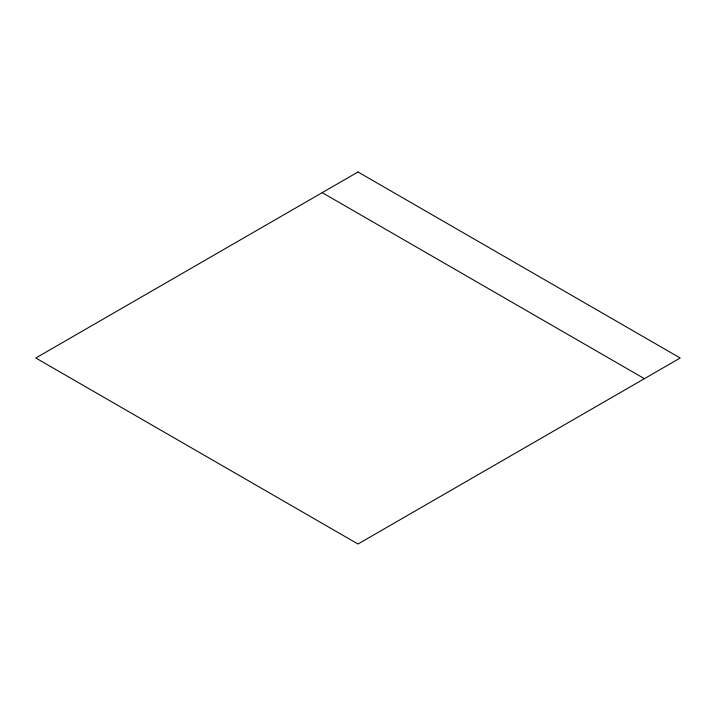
<?xml version="1.0" encoding="UTF-8"?>
<svg xmlns="http://www.w3.org/2000/svg" width="716" height="716" viewBox="0 0 716 716"><rect width="100%" height="100%" fill="white"/><g stroke="black" fill="none" stroke-linecap="round" stroke-linejoin="round"><path stroke-width="1.07" d="M322.2 192.649L644.4 378.666M358 171.983L35.8 358L358 544.017L680.2 358L358 171.983"/></g></svg>
